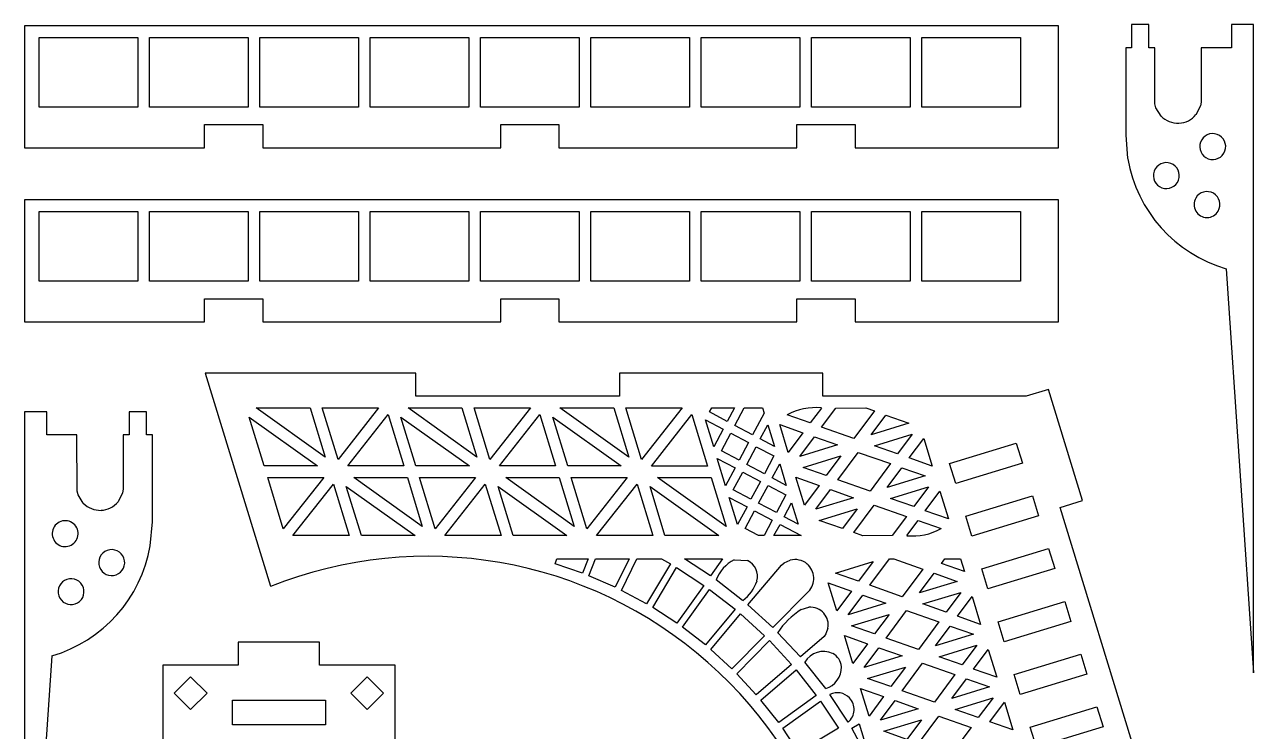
# Model space of a CAD drawing. Extents: x 287 to 1049, y 34 to 223.
# Drawn here: x 525.3 to 642.9, y 155.5 to 223.1 of the extents above; entities that cross this region are included whole.
import ezdxf

# ---------------------------------------------------------------- set-up
doc = ezdxf.new("R2010")
doc.units = 0
doc.header["$MEASUREMENT"] = 0
doc.layers.add('CYAN', color=4, linetype='CONTINUOUS')

msp = doc.modelspace()

# ---------------------------------------------------------------- linework, layer by layer
at = {"layer": 'CYAN'}
for p, q in [((624.23, 222.98), (525.34, 222.98)), ((525.34, 222.98), (525.34, 211.32)), ((624.23, 211.32), (624.23, 222.98)), ((632.89, 223.1), (631.22, 223.1)), ((631.22, 223.1), (631.22, 220.88)), ((632.89, 220.88), (632.89, 223.1)), ((642.89, 223.1), (640.78, 223.1)), ((640.78, 223.1), (640.78, 220.88)), ((642.89, 161.08), (642.89, 223.1)), ((526.73, 215.2), (526.73, 221.87)), ((526.73, 221.87), (536.18, 221.87)), ((536.18, 221.87), (536.18, 215.2)), ((537.29, 215.2), (537.29, 221.87)), ((537.29, 221.87), (546.73, 221.87)), ((546.73, 221.87), (546.73, 215.2)), ((547.84, 215.2), (547.84, 221.87)), ((547.84, 221.87), (557.29, 221.87)), ((557.29, 221.87), (557.29, 215.2)), ((558.4, 215.2), (558.4, 221.87)), ((558.4, 221.87), (567.84, 221.87)), ((567.84, 221.87), (567.84, 215.2)), ((568.96, 215.2), (568.96, 221.87)), ((568.96, 221.87), (578.4, 221.87)), ((578.4, 221.87), (578.4, 215.2)), ((579.51, 215.2), (579.51, 221.87)), ((579.51, 221.87), (588.96, 221.87)), ((588.96, 221.87), (588.96, 215.2)), ((590.07, 215.2), (590.07, 221.87)), ((590.07, 221.87), (599.51, 221.87)), ((599.51, 221.87), (599.51, 215.2)), ((600.62, 215.2), (600.62, 221.87)), ((600.62, 221.87), (610.07, 221.87)), ((610.07, 221.87), (610.07, 215.2)), ((611.18, 215.2), (611.18, 221.87)), ((611.18, 221.87), (620.62, 221.87)), ((620.62, 221.87), (620.62, 215.2)), ((631.22, 220.88), (630.67, 220.88)), ((630.67, 220.88), (630.67, 212.54)), ((633.45, 220.88), (632.89, 220.88)), ((633.47, 215.5), (633.45, 220.88)), ((637.89, 220.88), (637.88, 215.68)), ((640.78, 220.88), (637.89, 220.88)), ((536.18, 215.2), (526.73, 215.2)), ((546.73, 215.2), (537.29, 215.2)), ((557.29, 215.2), (547.84, 215.2)), ((567.84, 215.2), (558.4, 215.2)), ((578.4, 215.2), (568.96, 215.2)), ((588.96, 215.2), (579.51, 215.2)), ((599.51, 215.2), (590.07, 215.2)), ((610.07, 215.2), (600.62, 215.2)), ((620.62, 215.2), (611.18, 215.2)), ((633.57, 215.14), (633.47, 215.5)), ((634.06, 214.33), (633.57, 215.14)), ((637.82, 215.32), (637.39, 214.47)), ((637.88, 215.68), (637.82, 215.32)), ((542.57, 211.32), (542.57, 213.54)), ((542.57, 213.54), (548.12, 213.54)), ((548.12, 213.54), (548.12, 211.32)), ((570.9, 211.32), (570.9, 213.54)), ((570.9, 213.54), (576.46, 213.54)), ((576.46, 213.54), (576.46, 211.32)), ((599.23, 211.32), (599.23, 213.54)), ((599.23, 213.54), (604.79, 213.54)), ((604.79, 213.54), (604.79, 211.32)), ((630.67, 212.54), (630.86, 210.27)), ((525.34, 211.32), (542.57, 211.32)), ((548.12, 211.32), (570.9, 211.32)), ((576.46, 211.32), (599.23, 211.32)), ((604.79, 211.32), (624.23, 211.32)), ((624.23, 206.32), (525.34, 206.32)), ((525.34, 206.32), (525.34, 194.65)), ((624.23, 194.65), (624.23, 206.32)), ((526.73, 198.54), (526.73, 205.2)), ((526.73, 205.2), (536.18, 205.2)), ((536.18, 205.2), (536.18, 198.54)), ((537.29, 198.54), (537.29, 205.2)), ((537.29, 205.2), (546.73, 205.2)), ((546.73, 205.2), (546.73, 198.54)), ((547.84, 198.54), (547.84, 205.2)), ((547.84, 205.2), (557.29, 205.2)), ((557.29, 205.2), (557.29, 198.54)), ((558.4, 198.54), (558.4, 205.2)), ((558.4, 205.2), (567.84, 205.2)), ((567.84, 205.2), (567.84, 198.54)), ((568.96, 198.54), (568.96, 205.2)), ((568.96, 205.2), (578.4, 205.2)), ((578.4, 205.2), (578.4, 198.54)), ((579.51, 198.54), (579.51, 205.2)), ((579.51, 205.2), (588.96, 205.2)), ((588.96, 205.2), (588.96, 198.54)), ((590.07, 198.54), (590.07, 205.2)), ((590.07, 205.2), (599.51, 205.2)), ((599.51, 205.2), (599.51, 198.54)), ((600.62, 198.54), (600.62, 205.2)), ((600.62, 205.2), (610.07, 205.2)), ((610.07, 205.2), (610.07, 198.54)), ((611.18, 198.54), (611.18, 205.2)), ((611.18, 205.2), (620.62, 205.2)), ((620.62, 205.2), (620.62, 198.54)), ((640.27, 199.74), (642.89, 161.08)), ((536.18, 198.54), (526.73, 198.54)), ((546.73, 198.54), (537.29, 198.54)), ((557.29, 198.54), (547.84, 198.54)), ((567.84, 198.54), (558.4, 198.54)), ((578.4, 198.54), (568.96, 198.54)), ((588.96, 198.54), (579.51, 198.54)), ((599.51, 198.54), (590.07, 198.54)), ((610.07, 198.54), (600.62, 198.54)), ((620.62, 198.54), (611.18, 198.54)), ((542.57, 194.65), (542.57, 196.87)), ((542.57, 196.87), (548.12, 196.87)), ((548.12, 196.87), (548.12, 194.65)), ((570.9, 194.65), (570.9, 196.87)), ((570.9, 196.87), (576.46, 196.87)), ((576.46, 196.87), (576.46, 194.65)), ((599.23, 194.65), (599.23, 196.87)), ((599.23, 196.87), (604.79, 196.87)), ((604.79, 196.87), (604.79, 194.65)), ((525.34, 194.65), (542.57, 194.65)), ((548.12, 194.65), (570.9, 194.65)), ((576.46, 194.65), (599.23, 194.65)), ((604.79, 194.65), (624.23, 194.65)), ((562.78, 189.76), (542.63, 189.76)), ((542.63, 189.76), (548.87, 169.35)), ((562.77, 187.54), (562.78, 189.76)), ((601.7, 189.75), (582.24, 189.76)), ((582.24, 189.76), (582.24, 187.54)), ((601.7, 187.53), (601.7, 189.75)), ((623.29, 188.18), (621.16, 187.53)), ((626.54, 177.55), (623.29, 188.18)), ((582.24, 187.54), (562.77, 187.54)), ((621.16, 187.53), (601.7, 187.53)), ((527.46, 186.06), (525.34, 186.06)), ((525.34, 186.06), (525.34, 124.05)), ((527.46, 183.84), (527.46, 186.06)), ((537.01, 186.06), (535.34, 186.06)), ((535.34, 186.06), (535.34, 183.84)), ((537.01, 183.84), (537.01, 186.06)), ((547.51, 186.43), (552.66, 186.44)), ((554.1, 181.72), (547.51, 186.43)), ((552.66, 186.44), (554.1, 181.72)), ((555.33, 181.5), (553.82, 186.43)), ((553.82, 186.43), (559.21, 186.43)), ((559.21, 186.43), (555.33, 181.5)), ((556.26, 180.87), (560.12, 185.78)), ((560.12, 185.78), (561.62, 180.87)), ((562.04, 186.43), (567.18, 186.43)), ((568.62, 181.72), (562.04, 186.43)), ((567.18, 186.43), (568.62, 181.72)), ((568.34, 186.43), (573.73, 186.43)), ((569.85, 181.5), (568.34, 186.43)), ((573.73, 186.43), (569.85, 181.5)), ((570.78, 180.87), (574.64, 185.78)), ((574.64, 185.78), (576.14, 180.87)), ((583.15, 181.71), (576.56, 186.43)), ((576.56, 186.43), (581.7, 186.43)), ((581.7, 186.43), (583.15, 181.71)), ((582.87, 186.42), (588.25, 186.43)), ((584.37, 181.49), (582.87, 186.42)), ((588.25, 186.43), (584.37, 181.49)), ((585.31, 180.86), (589.17, 185.78)), ((589.17, 185.78), (590.67, 180.86)), ((590.86, 186.03), (591.08, 186.42)), ((592.56, 185.13), (590.86, 186.03)), ((591.08, 186.42), (593.24, 186.43)), ((593.24, 186.43), (592.56, 185.13)), ((593.29, 184.74), (594.18, 186.42)), ((594.18, 186.42), (595.94, 186.42)), ((596.09, 185.92), (594.99, 183.84)), ((595.94, 186.42), (596.09, 185.92)), ((600.49, 184.98), (598.28, 185.76)), ((601.56, 186.41), (600.49, 184.98)), ((601.58, 184.59), (602.94, 186.41)), ((602.94, 186.41), (605.81, 186.42)), ((606.63, 186.13), (604.67, 183.5)), ((605.81, 186.42), (606.63, 186.13)), ((606.32, 183.86), (607.72, 185.74)), ((607.72, 185.74), (609.94, 184.97)), ((546.82, 185.55), (553.37, 180.87)), ((548.25, 180.88), (546.82, 185.55)), ((561.35, 185.55), (567.89, 180.87)), ((562.78, 180.87), (561.35, 185.55)), ((577.3, 180.87), (575.87, 185.55)), ((575.87, 185.55), (582.42, 180.87)), ((591.27, 182.7), (590.48, 185.29)), ((590.48, 185.29), (592.17, 184.4)), ((594.99, 183.84), (593.29, 184.74)), ((595.71, 183.45), (596.44, 184.79)), ((596.44, 184.79), (597.07, 182.73)), ((597.59, 184.82), (599.8, 184.05)), ((598.4, 182.17), (597.59, 184.82)), ((604.67, 183.5), (601.58, 184.59)), ((609.94, 184.97), (606.32, 183.86)), ((530.34, 183.84), (527.46, 183.84)), ((530.37, 178.46), (530.34, 183.84)), ((534.79, 183.84), (534.77, 178.64)), ((535.34, 183.84), (534.79, 183.84)), ((537.57, 183.84), (537.01, 183.84)), ((537.57, 175.51), (537.57, 183.84)), ((592.17, 184.4), (591.27, 182.7)), ((592, 182.31), (592.9, 184)), ((592.9, 184), (594.6, 183.11)), ((597.07, 182.73), (595.71, 183.45)), ((599.8, 184.05), (598.4, 182.17)), ((599.5, 181.77), (600.9, 183.65)), ((600.9, 183.65), (603.11, 182.88)), ((606.65, 182.8), (610.26, 183.9)), ((610.26, 183.9), (608.86, 182.02)), ((609.95, 181.63), (611.35, 183.51)), ((611.35, 183.51), (612.16, 180.85)), ((593.7, 181.41), (592, 182.31)), ((594.6, 183.11), (593.7, 181.41)), ((594.42, 181.02), (595.33, 182.71)), ((595.33, 182.71), (597.03, 181.82)), ((603.11, 182.88), (599.5, 181.77)), ((608.86, 182.02), (606.65, 182.8)), ((613.83, 181.1), (620.21, 183.05)), ((620.21, 183.05), (620.79, 181.14)), ((592.4, 178.98), (591.61, 181.57)), ((591.61, 181.57), (593.31, 180.68)), ((596.12, 180.12), (594.42, 181.02)), ((597.03, 181.82), (596.12, 180.12)), ((596.85, 179.73), (597.58, 181.07)), ((597.58, 181.07), (598.2, 179.01)), ((599.82, 180.71), (603.43, 181.82)), ((603.43, 181.82), (602.03, 179.94)), ((603.13, 179.54), (605.08, 182.17)), ((605.08, 182.17), (608.17, 181.09)), ((608.17, 181.09), (606.22, 178.46)), ((612.16, 180.85), (609.95, 181.63)), ((614.42, 179.19), (613.83, 181.1)), ((620.79, 181.14), (614.42, 179.19)), ((553.37, 180.87), (548.25, 180.88)), ((561.62, 180.87), (556.26, 180.87)), ((567.89, 180.87), (562.78, 180.87)), ((576.14, 180.87), (570.78, 180.87)), ((582.42, 180.87), (577.3, 180.87)), ((590.67, 180.86), (585.31, 180.86)), ((593.31, 180.68), (592.4, 178.98)), ((593.13, 178.59), (594.04, 180.28)), ((594.04, 180.28), (595.74, 179.39)), ((602.03, 179.94), (599.82, 180.71)), ((607.86, 178.81), (609.27, 180.69)), ((611.48, 179.92), (607.86, 178.81)), ((609.27, 180.69), (611.48, 179.92)), ((548.6, 179.76), (553.96, 179.76)), ((550.09, 174.86), (548.6, 179.76)), ((553.96, 179.76), (550.09, 174.86)), ((551, 174.21), (554.88, 179.14)), ((554.88, 179.14), (556.39, 174.2)), ((557.56, 174.21), (556.12, 178.91)), ((556.12, 178.91), (562.7, 174.21)), ((556.84, 179.77), (561.96, 179.77)), ((563.39, 175.08), (556.84, 179.77)), ((561.96, 179.77), (563.39, 175.08)), ((564.62, 174.86), (563.12, 179.76)), ((563.12, 179.76), (568.48, 179.76)), ((568.48, 179.76), (564.62, 174.86)), ((565.53, 174.21), (569.41, 179.14)), ((569.41, 179.14), (570.92, 174.2)), ((570.64, 178.91), (577.22, 174.21)), ((572.08, 174.21), (570.64, 178.91)), ((571.37, 179.77), (576.48, 179.76)), ((577.91, 175.07), (571.37, 179.77)), ((576.48, 179.76), (577.91, 175.07)), ((577.64, 179.76), (583, 179.75)), ((579.14, 174.85), (577.64, 179.76)), ((583, 179.75), (579.14, 174.85)), ((580.05, 174.2), (583.93, 179.14)), ((583.93, 179.14), (585.44, 174.2)), ((585.17, 178.9), (591.74, 174.2)), ((586.6, 174.2), (585.17, 178.9)), ((585.89, 179.76), (591.01, 179.76)), ((592.44, 175.07), (585.89, 179.76)), ((591.01, 179.76), (592.44, 175.07)), ((595.74, 179.39), (594.83, 177.69)), ((595.56, 177.3), (596.47, 178.99)), ((596.47, 178.99), (598.16, 178.1)), ((598.2, 179.01), (596.85, 179.73)), ((599.95, 177.12), (599.13, 179.78)), ((599.13, 179.78), (601.35, 179)), ((601.35, 179), (599.95, 177.12)), ((606.22, 178.46), (603.13, 179.54)), ((608.19, 177.75), (611.8, 178.86)), ((611.8, 178.86), (610.4, 176.98)), ((530.47, 178.1), (530.37, 178.46)), ((530.96, 177.3), (530.47, 178.1)), ((534.72, 178.28), (534.29, 177.44)), ((534.77, 178.64), (534.72, 178.28)), ((593.54, 175.26), (592.75, 177.85)), ((592.75, 177.85), (594.45, 176.96)), ((594.83, 177.69), (593.13, 178.59)), ((598.16, 178.1), (597.26, 176.4)), ((601.04, 176.73), (602.44, 178.61)), ((604.65, 177.83), (601.04, 176.73)), ((602.44, 178.61), (604.65, 177.83)), ((610.4, 176.98), (608.19, 177.75)), ((611.5, 176.58), (612.9, 178.46)), ((612.9, 178.46), (613.71, 175.81)), ((615.37, 176.06), (621.75, 178)), ((621.75, 178), (622.34, 176.09)), ((624.41, 176.9), (626.54, 177.55)), ((594.45, 176.96), (593.54, 175.26)), ((594.27, 174.88), (595.18, 176.56)), ((595.18, 176.56), (596.87, 175.67)), ((597.26, 176.4), (595.56, 177.3)), ((597.99, 176.01), (598.71, 177.35)), ((598.71, 177.35), (599.34, 175.29)), ((601.36, 175.66), (604.98, 176.77)), ((604.98, 176.77), (603.58, 174.89)), ((604.67, 174.5), (606.62, 177.13)), ((606.62, 177.13), (609.72, 176.04)), ((613.71, 175.81), (611.5, 176.58)), ((631.88, 152.46), (624.41, 176.9)), ((537.37, 173.23), (537.57, 175.51)), ((596.87, 175.67), (596.09, 174.2)), ((597.03, 174.2), (597.61, 175.27)), ((597.61, 175.27), (599.63, 174.2)), ((599.34, 175.29), (597.99, 176.01)), ((603.58, 174.89), (601.36, 175.66)), ((609.72, 176.04), (608.35, 174.2)), ((609.73, 174.2), (610.81, 175.65)), ((610.81, 175.65), (613.02, 174.87)), ((615.96, 174.14), (615.37, 176.06)), ((622.34, 176.09), (615.96, 174.14)), ((556.39, 174.2), (551, 174.21)), ((562.7, 174.21), (557.56, 174.21)), ((570.92, 174.2), (565.53, 174.21)), ((577.22, 174.21), (572.08, 174.21)), ((585.44, 174.2), (580.05, 174.2)), ((591.74, 174.2), (586.6, 174.2)), ((595.55, 174.21), (594.27, 174.88)), ((596.09, 174.2), (595.55, 174.21)), ((599.63, 174.2), (597.03, 174.2)), ((605.52, 174.19), (604.67, 174.5)), ((608.35, 174.2), (605.52, 174.19)), ((616.92, 171.01), (623.29, 172.96)), ((623.29, 172.96), (623.88, 171.05)), ((576.1, 171.5), (576.25, 171.98)), ((576.25, 171.98), (579.24, 171.98)), ((579.24, 171.98), (578.7, 170.61)), ((579.32, 170.36), (579.95, 171.98)), ((579.95, 171.98), (583.17, 171.98)), ((583.17, 171.98), (581.84, 169.26)), ((582.44, 168.96), (583.91, 171.98)), ((583.91, 171.98), (586.27, 171.98)), ((586.27, 171.98), (587.13, 171.49)), ((590.96, 170.35), (588.47, 171.98)), ((588.47, 171.98), (592.12, 171.98)), ((592.12, 171.98), (590.96, 170.35)), ((593.22, 171.88), (594.51, 171.81)), ((598.01, 171.59), (598.58, 171.85)), ((602.91, 170.62), (606.52, 171.72)), ((606.52, 171.72), (605.12, 169.84)), ((606.21, 169.45), (608.09, 171.97)), ((608.09, 171.97), (608.48, 171.97)), ((608.48, 171.97), (611.26, 170.99)), ((613.04, 171.54), (613.37, 171.97)), ((613.37, 171.97), (614.88, 171.97)), ((614.88, 171.97), (615.25, 170.76)), ((578.7, 170.61), (576.1, 171.5)), ((587.13, 171.49), (584.85, 167.67)), ((585.44, 167.32), (587.7, 171.14)), ((587.7, 171.14), (590.31, 169.44)), ((594.54, 167.57), (597.76, 171.38)), ((597.76, 171.38), (598.01, 171.59)), ((605.12, 169.84), (602.91, 170.62)), ((611.26, 170.99), (609.3, 168.36)), ((610.95, 168.72), (612.35, 170.6)), ((612.35, 170.6), (614.56, 169.82)), ((615.25, 170.76), (613.04, 171.54)), ((617.5, 169.1), (616.92, 171.01)), ((623.88, 171.05), (617.5, 169.1)), ((581.84, 169.26), (579.32, 170.36)), ((590.31, 169.44), (587.74, 165.82)), ((594.03, 168.01), (591.5, 169.96)), ((603.03, 167.02), (602.22, 169.68)), ((602.22, 169.68), (604.43, 168.9)), ((609.3, 168.36), (606.21, 169.45)), ((614.56, 169.82), (610.95, 168.72)), ((584.85, 167.67), (582.44, 168.96)), ((588.28, 165.43), (590.86, 169.06)), ((590.86, 169.06), (593.32, 167.15)), ((600.33, 168.84), (596.91, 165.42)), ((604.43, 168.9), (603.03, 167.02)), ((604.12, 166.63), (605.52, 168.51)), ((605.52, 168.51), (607.74, 167.74)), ((611.28, 167.66), (614.89, 168.76)), ((614.89, 168.76), (613.49, 166.88)), ((614.58, 166.49), (615.98, 168.37)), ((615.98, 168.37), (616.79, 165.71)), ((587.74, 165.82), (585.44, 167.32)), ((593.32, 167.15), (590.47, 163.75)), ((596.91, 165.42), (594.54, 167.57)), ((599.63, 167.12), (600.35, 167.35)), ((607.74, 167.74), (604.12, 166.63)), ((607.75, 164.4), (609.71, 167.03)), ((609.71, 167.03), (612.8, 165.95)), ((613.49, 166.88), (611.28, 167.66)), ((618.46, 165.96), (624.84, 167.91)), ((624.84, 167.91), (625.42, 166)), ((590.98, 163.32), (593.83, 166.72)), ((593.83, 166.72), (596.13, 164.62)), ((604.45, 165.57), (608.06, 166.67)), ((608.06, 166.67), (606.66, 164.79)), ((612.8, 165.95), (610.85, 163.31)), ((616.79, 165.71), (614.58, 166.49)), ((619.05, 164.05), (618.46, 165.96)), ((625.42, 166), (619.05, 164.05)), ((590.47, 163.75), (588.28, 165.43)), ((596.13, 164.62), (592.99, 161.47)), ((599.56, 162.59), (597.38, 164.93)), ((601.99, 164.79), (601.83, 164.55)), ((602.19, 165.36), (601.99, 164.79)), ((603.76, 164.63), (605.97, 163.86)), ((604.57, 161.98), (603.76, 164.63)), ((606.66, 164.79), (604.45, 165.57)), ((612.49, 163.67), (613.89, 165.55)), ((616.11, 164.78), (612.49, 163.67)), ((613.89, 165.55), (616.11, 164.78)), ((553.56, 164.02), (545.78, 164.02)), ((545.78, 164.02), (545.78, 161.8)), ((553.56, 161.8), (553.56, 164.02)), ((593.47, 160.99), (596.6, 164.16)), ((596.6, 164.16), (598.72, 161.87)), ((601.83, 164.55), (599.56, 162.59)), ((605.97, 163.86), (604.57, 161.98)), ((605.67, 161.59), (607.07, 163.47)), ((607.07, 163.47), (609.28, 162.69)), ((610.85, 163.31), (607.75, 164.4)), ((612.82, 162.61), (616.43, 163.71)), ((616.43, 163.71), (615.03, 161.83)), ((525.34, 124.05), (527.97, 162.7)), ((592.99, 161.47), (590.98, 163.32)), ((609.28, 162.69), (605.67, 161.59)), ((615.03, 161.83), (612.82, 162.61)), ((616.12, 161.44), (617.52, 163.32)), ((617.52, 163.32), (618.34, 160.67)), ((620, 160.91), (626.38, 162.86)), ((626.38, 162.86), (626.96, 160.95)), ((545.78, 161.8), (538.56, 161.8)), ((538.56, 161.8), (538.56, 154.58)), ((560.78, 161.8), (553.56, 161.8)), ((560.78, 154.58), (560.78, 161.8)), ((598.72, 161.87), (595.34, 158.98)), ((595.77, 158.47), (599.16, 161.37)), ((599.16, 161.37), (601.08, 158.92)), ((601.99, 159.56), (599.99, 162.09)), ((605.99, 160.52), (609.61, 161.63)), ((609.61, 161.63), (608.2, 159.75)), ((609.3, 159.35), (611.25, 161.99)), ((611.25, 161.99), (614.34, 160.9)), ((618.34, 160.67), (616.12, 161.44)), ((539.66, 159.14), (541.23, 160.7)), ((541.23, 160.7), (542.8, 159.14)), ((556.55, 159.14), (558.12, 160.7)), ((558.12, 160.7), (559.69, 159.14)), ((595.34, 158.98), (593.47, 160.99)), ((608.2, 159.75), (605.99, 160.52)), ((614.34, 160.9), (612.39, 158.27)), ((614.04, 158.63), (615.44, 160.51)), ((615.44, 160.51), (617.65, 159.73)), ((620.59, 159), (620, 160.91)), ((626.96, 160.95), (620.59, 159)), ((541.23, 157.57), (539.66, 159.14)), ((542.8, 159.14), (541.23, 157.57)), ((558.12, 157.57), (556.55, 159.14)), ((559.69, 159.14), (558.12, 157.57)), ((601.08, 158.92), (597.48, 156.31)), ((604.13, 156.36), (602.38, 159)), ((605.31, 159.59), (607.52, 158.81)), ((606.12, 156.93), (605.31, 159.59)), ((607.52, 158.81), (606.12, 156.93)), ((612.39, 158.27), (609.3, 159.35)), ((617.65, 159.73), (614.04, 158.63)), ((545.23, 156.09), (545.23, 158.47)), ((545.23, 158.47), (554.12, 158.47)), ((554.12, 158.47), (554.12, 156.09)), ((597.48, 156.31), (595.77, 158.47)), ((597.86, 155.77), (601.47, 158.37)), ((601.47, 158.37), (603.19, 155.77)), ((607.21, 156.54), (608.61, 158.42)), ((610.82, 157.64), (607.21, 156.54)), ((608.61, 158.42), (610.82, 157.64)), ((614.36, 157.56), (617.98, 158.67)), ((616.57, 156.79), (614.36, 157.56)), ((617.98, 158.67), (616.57, 156.79)), ((617.67, 156.39), (619.07, 158.28)), ((619.07, 158.28), (619.88, 155.62)), ((621.55, 155.87), (627.92, 157.82)), ((627.92, 157.82), (628.51, 155.9)), ((607.54, 155.48), (611.15, 156.58)), ((611.15, 156.58), (609.75, 154.7)), ((610.84, 154.31), (612.8, 156.94)), ((612.8, 156.94), (615.89, 155.85)), ((619.88, 155.62), (617.67, 156.39)), ((554.12, 156.09), (545.23, 156.09)), ((599.38, 153.47), (597.86, 155.77)), ((603.19, 155.77), (599.38, 153.47)), ((604.48, 155.78), (605.18, 156.19)), ((606.4, 152.2), (604.48, 155.78)), ((605.18, 156.19), (606.4, 152.2)), ((609.75, 154.7), (607.54, 155.48)), ((615.89, 155.85), (613.93, 153.22)), ((622.13, 153.95), (621.55, 155.87)), ((628.51, 155.9), (622.13, 153.95))]:
    msp.add_line(p, q, dxfattribs=at)
for centre, radius, start, end in [((635.7, 215.98), 2.32, 224.9799, 271.578), ((635.67, 215.87), 2.21, 272.4898, 321.0314), ((639, 211.43), 1.24, 70.0073, 250.0073), ((639, 211.43), 1.24, 250.0073, 70.0073), ((644.02, 212.55), 13.35, 189.8619, 253.6767), ((634.56, 208.65), 1.24, 340.0073, 160.0073), ((634.56, 208.65), 1.24, 160.0073, 340.0073), ((638.45, 205.88), 1.24, 330.0055, 149.9937), ((638.45, 205.88), 1.24, 149.9937, 330.0055), ((600.97, 180.82), 5.63, 83.9691, 118.5995), ((532.6, 178.94), 2.32, 224.9799, 271.578), ((532.57, 178.83), 2.21, 272.4898, 321.0314), ((529.23, 174.39), 1.24, 109.9982, 290.0175), ((529.23, 174.39), 1.24, 289.9982, 110.0175), ((610.28, 179.91), 5.74, 264.5193, 298.5694), ((524.23, 175.5), 13.33, 286.2709, 350.1905), ((533.68, 171.62), 1.24, 19.9969, 199.9776), ((533.68, 171.62), 1.24, 199.9969, 19.9776), ((563.88, 131.67), 40.55, 282.2824, 111.7178), ((594.77, 168.76), 3.48, 116.3938, 159.8473), ((593.8, 170.31), 1.66, 345.0691, 64.6872), ((599.06, 170.17), 1.74, 48.9759, 105.9041), ((599.03, 170.11), 1.81, 315.76, 49.7355), ((529.79, 168.84), 1.24, 29.9924, 209.9924), ((529.79, 168.84), 1.24, 210.0202, 29.9645), ((591.83, 171.06), 3.77, 305.8047, 341.6619), ((603.82, 160.55), 7.79, 122.5096, 145.7325), ((600.5, 165.63), 1.73, 40.4941, 94.9485), ((600.52, 165.65), 1.7, 350.1492, 40.5011), ((601.76, 161.1), 2.02, 64.2558, 150.893), ((601.86, 161.5), 1.63, 5.6664, 61.2348), ((601.34, 161.6), 2.14, 287.6486, 1.4485), ((603.1, 157.59), 1.58, 42.9939, 117.1041), ((603.12, 157.57), 1.58, 309.8829, 43.9736)]:
    msp.add_arc(centre, radius, start, end, dxfattribs=at)

doc.saveas('drawing.dxf')
